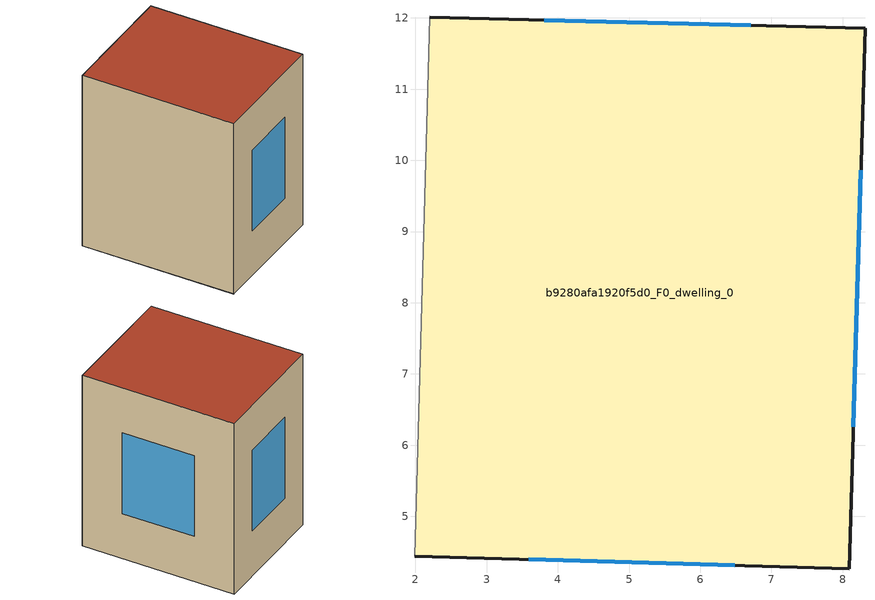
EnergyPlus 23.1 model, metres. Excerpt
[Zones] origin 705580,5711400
b9280afa1920f5d0_F0_dwelling_0
 floor ground (EU_floor_Construction): 8.31,11.86 8.09,4.26 1.99,4.44 2.2,12.01 z0
 wall outside (EU_wall_Construction): 1.99,4.44 8.09,4.26 8.31,11.86 2.2,12.01 z0:9
 wall adiabatic (EU_wall_Construction): 2.2,12.01 1.99,4.44 z0:9
 window (EU_Window_Construction): 6.71,11.9 3.81,11.97 / 8.15,6.26 8.26,9.86 / 3.59,4.39 6.49,4.31 z2.37:6.63
 roof outside (EU_roof_Construction): 8.09,4.26 8.31,11.86 2.2,12.01 1.99,4.44 z9
shading: 2.2,12.01 1.99,4.44 z0:9
[Building]
EU S2 Campaign: North Axis=0; Terrain=City; Solar Distribution=FullExterior
[Site:Location]
London: Latitude=51.5; Longitude=-0.5; Time Zone=0; Elevation=25
[SizingPeriod:WeatherFileDays]
AnnualSizingPeriod: Begin Month=1; Begin Day of Month=1; End Month=12; End Day of Month=31; Day of Week for Start Day=Monday; Use Weather File Daylight Saving Period=No; Use Weather File Rain and Snow Indicators=No
[MATERIAL]
EU_InternalMass_Material: Roughness=MediumRough; Thickness=0.1; Conductivity=1; Density=1800; Specific Heat=900; Thermal Absorptance=0.9; Solar Absorptance=0.7; Visible Absorptance=0.7
[MATERIAL:NOMASS] Roughness=MediumRough; Thermal Absorptance=0.9; Solar Absorptance=0.7; Visible Absorptance=0.7
Name | Thermal Resistance
EU_wall_NoMass | 0.555556
EU_roof_NoMass | 0.510204
EU_floor_NoMass | 1.68919
[WINDOWMATERIAL:SIMPLEGLAZINGSYSTEM]
EU_Window_SimpleGlazing: UFactor=3.96; Solar Heat Gain Coefficient=0.85; Visible Transmittance=0.85
[CONSTRUCTION]
EU_wall_Construction: EU_wall_NoMass
EU_roof_Construction: EU_roof_NoMass
EU_floor_Construction: EU_floor_NoMass
EU_InternalMass_Construction: EU_InternalMass_Material
EU_Window_Construction: EU_Window_SimpleGlazing
[ZONE]
b9280afa1920f5d0_F0_dwelling_0: Type=1; Multiplier=1; Ceiling Height=autocalculate; Volume=417.298; Floor Area=autocalculate; Part of Total Floor Area=Yes
[INTERNALMASS]
b9280afa1920f5d0_F0_dwelling_0_EU_InternalMass: Construction=EU_InternalMass_Construction; Zone or ZoneList=b9280afa1920f5d0_F0_dwelling_0; Surface Area=46.3662
[OTHEREQUIPMENT]
EU_Step8_InternalGain_b9280afa1920f5d0_F0_dwelling_0_f000: Fuel Type=Electricity; Zone or ZoneList or Space or SpaceList=b9280afa1920f5d0_F0_dwelling_0; Schedule=EU_Step8_GainSchedule_b9280afa1920f5d0_F0_dwelling_0_f000; Design Level Calculation Method=Watts/Area; Power per Zone Floor Area=1; Fraction Latent=0; Fraction Radiant=0; Fraction Lost=0; Carbon Dioxide Generation Rate=0; EndUse Subcategory=EU_Step8_InternalGains
[ZONEVENTILATION:DESIGNFLOWRATE]
EU_ConstantAir_b9280afa1920f5d0_F0_dwelling_0: Zone or ZoneList or Space or SpaceList=b9280afa1920f5d0_F0_dwelling_0; Schedule=EU_AlwaysOn; Design Flow Rate Calculation Method=AirChanges/Hour; Air Changes per Hour=0.48; Ventilation Type=Natural; Fan Pressure Rise=0; Fan Total Efficiency=1; Constant Term Coefficient=1; Temperature Term Coefficient=0; Velocity Term Coefficient=0; Velocity Squared Term Coefficient=0; Minimum Indoor Temperature=-100; Maximum Indoor Temperature=100; Delta Temperature=-100; Minimum Outdoor Temperature=-100; Maximum Outdoor Temperature=100; Maximum Wind Speed=40
[HVACTEMPLATE:THERMOSTAT]
EU_HeatOnly_b9280afa1920f5d0_F0_dwelling_0: Constant Heating Setpoint=20; Constant Cooling Setpoint=50
[HVACTEMPLATE:ZONE:IDEALLOADSAIRSYSTEM]
b9280afa1920f5d0_F0_dwelling_0: Template Thermostat=EU_HeatOnly_b9280afa1920f5d0_F0_dwelling_0; System Availability Schedule=EU_AlwaysOn; Maximum Heating Supply Air Temperature=50; Minimum Cooling Supply Air Temperature=13; Maximum Heating Supply Air Humidity Ratio=0.0156; Minimum Cooling Supply Air Humidity Ratio=0.0077; Heating Limit=NoLimit; Cooling Limit=NoLimit; Heating Availability Schedule=EU_AlwaysOn; Cooling Availability Schedule=EU_CoolingOff; Dehumidification Control Type=ConstantSensibleHeatRatio; Cooling Sensible Heat Ratio=0.7; Dehumidification Setpoint=60; Humidification Control Type=None; Humidification Setpoint=30; Outdoor Air Method=None; Outdoor Air Flow Rate per Person=0.00944; Outdoor Air Flow Rate per Zone Floor Area=0; Outdoor Air Flow Rate per Zone=0; Demand Controlled Ventilation Type=None; Outdoor Air Economizer Type=NoEconomizer; Heat Recovery Type=None; Sensible Heat Recovery Effectiveness=0.7; Latent Heat Recovery Effectiveness=0.65
[SIZING:ZONE]
b9280afa1920f5d0_F0_dwelling_0: Zone Cooling Design Supply Air Temperature Input Method=SupplyAirTemperature; Zone Cooling Design Supply Air Temperature=13; Zone Heating Design Supply Air Temperature Input Method=SupplyAirTemperature; Zone Heating Design Supply Air Temperature=50; Zone Cooling Design Supply Air Humidity Ratio=0.008; Zone Heating Design Supply Air Humidity Ratio=0.008; Cooling Design Air Flow Method=DesignDay; Cooling Design Air Flow Rate=0; Cooling Minimum Air Flow per Zone Floor Area=0.000762; Cooling Minimum Air Flow=0; Cooling Minimum Air Flow Fraction=0.2; Heating Design Air Flow Method=DesignDay; Heating Design Air Flow Rate=0; Heating Maximum Air Flow per Zone Floor Area=0.002032; Heating Maximum Air Flow=0.141576; Heating Maximum Air Flow Fraction=0.3; Account for Dedicated Outdoor Air System=No; Dedicated Outdoor Air System Control Strategy=NeutralSupplyAir; Dedicated Outdoor Air Low Setpoint Temperature for Design=autosize; Dedicated Outdoor Air High Setpoint Temperature for Design=autosize; Zone Load Sizing Method=Sensible Load Only No Latent Load; Zone Latent Cooling Design Supply Air Humidity Ratio Input Method=HumidityRatioDifference; Zone Cooling Design Supply Air Humidity Ratio Difference=0.005; Zone Latent Heating Design Supply Air Humidity Ratio Input Method=HumidityRatioDifference; Zone Humidification Design Supply Air Humidity Ratio Difference=0.005
[SCHEDULE:CONSTANT]
Name | Hourly Value
EU_AlwaysOn | 1
EU_CoolingOff | 0
[SCHEDULE:FILE]
EU_Step8_GainSchedule_b9280afa1920f5d0_F0_dwelling_0_f000: File=../../schedules/b9280afa1920f5d0/b9280afa1920f5d0_F0_dwelling_0_f000_gain.csv; Column Number=1; Rows to Skip at Top=0; Number of Hours of Data=8760; Column Separator=Comma; Interpolate to Timestep=No; Minutes per Item=60; Adjust Schedule for Daylight Savings=Yes
